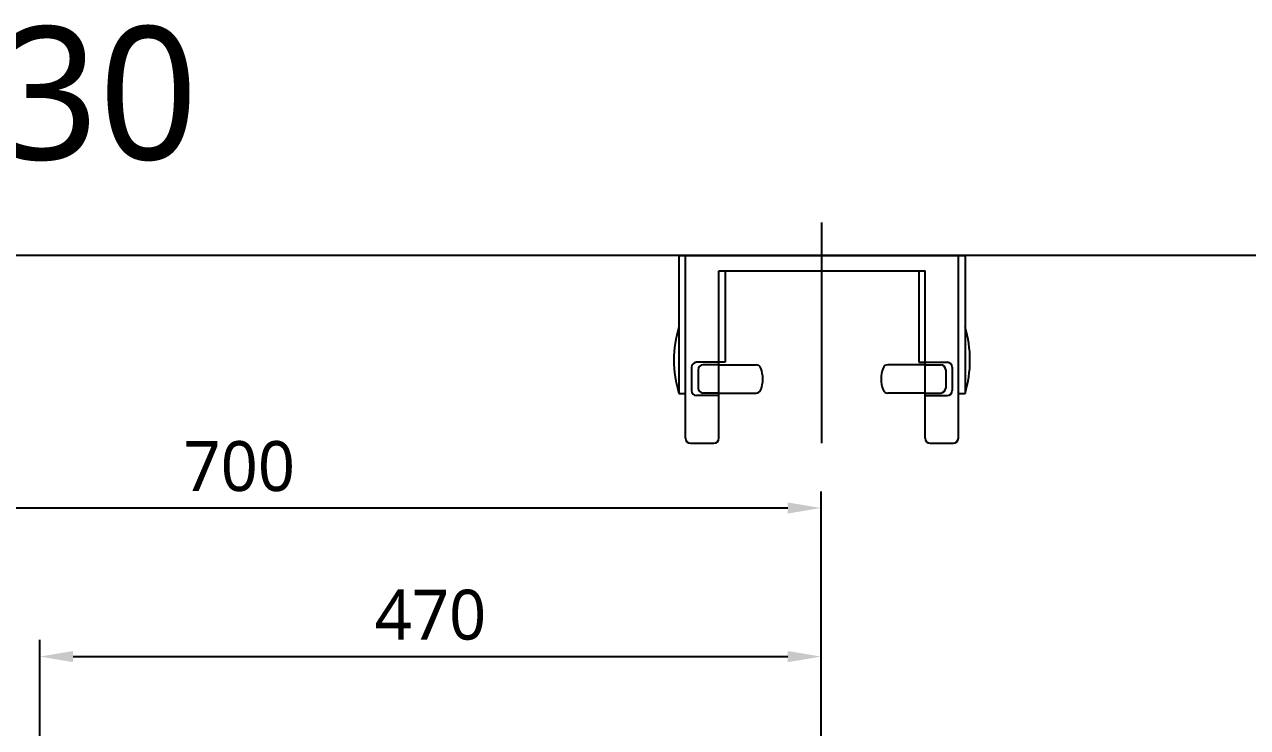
# Model space of a CAD drawing. Extents: x 3169 to 5839, y -9 to 2238.
# Drawn here: x 3647 to 4382, y 1815 to 2238 of the extents above; entities that cross this region are included whole.
import ezdxf

# ---------------------------------------------------------------- set-up
doc = ezdxf.new("R2010")
doc.units = 0
doc.header["$LTSCALE"] = 20
doc.header["$MEASUREMENT"] = 0
doc.layers.get('0').update_dxf_attribs({"linetype": 'CONTINUOUS'})
doc.layers.get('DEFPOINTS').update_dxf_attribs({"linetype": 'CONTINUOUS'})
for name, color, linetype in [('1', 1, 'CONTINUOUS'), ('4', 4, 'CONTINUOUS'), ('6', 6, 'CONTINUOUS')]:
    doc.layers.add(name, color=color, linetype=linetype)
doc.styles.add('GHS', font='romans', dxfattribs={"bigfont": 'ghs'})
doc.styles.get("Standard").update_dxf_attribs({"font": 'NanumGothic.ttf'})
doc.dimstyles.get("Standard").update_dxf_attribs({"dimtxt": 2.7, "dimasz": 2, "dimexe": 2, "dimexo": 1, "dimgap": 1.5, "dimtad": 1, "dimlfac": 10, "dimzin": 0, "dimdsep": 46, "dimtxsty": 'Standard', "dimcen": 0, "dimclrt": 2, "dimadec": 0, "dimazin": 0, "dimtfac": 1, "dimtofl": 0, "dimtmove": 0, "dimatfit": 3, "dimfxl": 0, "dimtolj": 1, "dimtzin": 0, "dimarcsym": 0})

# ---------------------------------------------------------------- blocks, each defined once
blk = doc.blocks.new('*D30')
at = {"color": 3, "lineweight": -2}
for p, q in [((3655.78, 1530.7), (3655.78, 1867.71)), ((4125.37, 1609.02), (4125.37, 1867.71)), ((3675.78, 1857.71), (4105.37, 1857.71))]:
    blk.add_line(p, q, dxfattribs=at)
at = {"color": 3}
for points in [[(3675.78, 1861.04), (3675.78, 1854.37), (3655.78, 1857.71)], [(4105.37, 1861.04), (4105.37, 1854.37), (4125.37, 1857.71)]]:
    blk.add_solid(points, dxfattribs=at)
at = {"layer": 'DEFPOINTS', "color": 0}
for p in [(4125.37, 1857.71), (4125.37, 1604.02), (3655.78, 1525.7)]:
    blk.add_point(p, dxfattribs=at)
at = {"color": 2, "insert": (3890.57, 1882.71), "char_height": 30, "attachment_point": 5}
blk.add_mtext('\\A1;470', dxfattribs=at)
blk = doc.blocks.new('*D24')
at = {"color": 3, "lineweight": -2}
for p, q in [((3425.89, 1609.02), (3425.89, 1957.07)), ((4125.37, 1609.02), (4125.37, 1957.07)), ((4105.37, 1947.07), (3445.89, 1947.07))]:
    blk.add_line(p, q, dxfattribs=at)
at = {"color": 3}
for points in [[(3445.89, 1950.4), (3445.89, 1943.73), (3425.89, 1947.07)], [(4105.37, 1950.4), (4105.37, 1943.73), (4125.37, 1947.07)]]:
    blk.add_solid(points, dxfattribs=at)
at = {"layer": 'DEFPOINTS', "color": 0}
for p in [(3425.89, 1947.07), (3425.89, 1604.02), (4125.37, 1604.02)]:
    blk.add_point(p, dxfattribs=at)
at = {"color": 2, "insert": (3775.63, 1972.07), "char_height": 30, "attachment_point": 5}
blk.add_mtext('\\A1;700', dxfattribs=at)

msp = doc.modelspace()

# ---------------------------------------------------------------- linework, layer by layer
at = {"layer": '1'}
msp.add_line((4125.8861, 1986.0231), (4125.8861, 2118.78176), dxfattribs=at)
at = {"layer": '4'}
for p, q in [((4039.8861, 2099.0231), (4211.8861, 2099.0231)), ((4039.8861, 2099.0231), (4039.8861, 2016.0231)), ((4043.8861, 1989.0231), (4043.8861, 2099.0231)), ((4207.8861, 1989.0231), (4207.8861, 2099.0231)), ((4211.8861, 2099.0231), (4211.8861, 2016.0231)), ((4063.8861, 1989.0231), (4063.8861, 2089.71741)), ((4063.8861, 2089.71741), (4187.8861, 2089.71741)), ((4067.65862, 2089.71741), (4067.65862, 2034.71741)), ((4184.11358, 2089.71741), (4184.11358, 2034.71741)), ((4187.8861, 1989.0231), (4187.8861, 2089.71741)), ((4047.5113, 2031.71741), (4047.5113, 2017.71741)), ((4063.8861, 2034.71741), (4050.5113, 2034.71741)), ((4051.5113, 2030.21741), (4051.5113, 2019.21741)), ((4063.8861, 2033.21741), (4054.5113, 2033.21741)), ((4067.65862, 2034.71741), (4063.8861, 2034.71741)), ((4063.8861, 2033.21741), (4086.34103, 2033.21741)), ((4187.8861, 2033.21741), (4165.43117, 2033.21741)), ((4184.11358, 2034.71741), (4187.8861, 2034.71741)), ((4187.8861, 2034.71741), (4201.2609, 2034.71741)), ((4187.8861, 2033.21741), (4197.2609, 2033.21741)), ((4200.2609, 2030.21741), (4200.2609, 2019.21741)), ((4204.2609, 2031.71741), (4204.2609, 2017.71741)), ((4039.8861, 2016.0231), (4043.8861, 2016.0231)), ((4063.8861, 2014.71741), (4050.5113, 2014.71741)), ((4063.8861, 2016.21741), (4054.5113, 2016.21741)), ((4063.8861, 2016.21741), (4086.34103, 2016.21741)), ((4187.8861, 2016.21741), (4165.43117, 2016.21741)), ((4187.8861, 2016.21741), (4197.2609, 2016.21741)), ((4187.8861, 2014.71741), (4201.2609, 2014.71741)), ((4207.8861, 2016.0231), (4211.8861, 2016.0231)), ((4046.8861, 1986.0231), (4060.8861, 1986.0231)), ((4190.8861, 1986.0231), (4204.8861, 1986.0231))]:
    msp.add_line(p, q, dxfattribs=at)
for centre, radius, start, end in [((4105.06265, 2036.0231), 68.17612, 162.94090658, 197.05909342), ((4146.70955, 2036.0231), 68.17612, 342.94090658, 17.05909342), ((4050.5113, 2031.71741), 3, 90, 180), ((4054.5113, 2030.21741), 3, 90, 180), ((4086.34103, 2030.21741), 3, 20.74302765, 90), ((4071.81869, 2024.71741), 18.52895, 339.25697235, 20.74302765), ((4179.9535, 2024.71741), 18.52895, 159.25697235, 200.74302765), ((4165.43117, 2030.21741), 3, 90, 159.25697235), ((4197.2609, 2030.21741), 3, 0, 90), ((4201.2609, 2031.71741), 3, 0, 90), ((4050.5113, 2017.71741), 3, 180, 270), ((4054.5113, 2019.21741), 3, 180, 270), ((4086.34103, 2019.21741), 3, 270, 339.25697235), ((4165.43117, 2019.21741), 3, 200.74302765, 270), ((4197.2609, 2019.21741), 3, 270, 0), ((4201.2609, 2017.71741), 3, 270, 0), ((4046.8861, 1989.0231), 3, 180, 270), ((4060.8861, 1989.0231), 3, 270, 0), ((4190.8861, 1989.0231), 3, 180, 270), ((4204.8861, 1989.0231), 3, 270, 0)]:
    msp.add_arc(centre, radius, start, end, dxfattribs=at)
at = {"layer": '6'}
msp.add_lwpolyline([(5836.65277, 2099.0231), (3405.8861, 2099.0231), (3405.8861, 194.0231), (5303.2846, 194.0231), (5303.2846, 1204.0231)], dxfattribs=at)

# ---------------------------------------------------------------- texts
at = {"insert": (3406.74442, 2236.68676), "char_height": 80, "width": 460, "attachment_point": 1, "style": 'GHS'}
msp.add_mtext('{\\fNanumGothic|b0|i0|c0|p50;CC-\\fNanumGothic|b0|i0|c129|p50;730}', dxfattribs=at)

# ---------------------------------------------------------------- dimensions: what is measured, and where the dimension line sits
dim = msp.add_linear_dim(base=(3425.8861, 1947.06619), p1=(4125.3661, 1604.02309), p2=(3425.8861, 1604.0231), dimstyle='Standard', override={"dimtxt": 30, "dimasz": 20, "dimexe": 10, "dimexo": 5, "dimgap": 10, "dimdec": 0, "dimlfac": 1, "dimrnd": 0.5, "dimzin": 8, "dimclrd": 3, "dimclre": 3, "dimtdec": 4})
dim.commit()
dim.dimension.update_dxf_attribs({"geometry": '*D24', "text_midpoint": (3775.6261, 1947.06619), "dimtype": 160})
dim = msp.add_linear_dim(base=(4125.3661, 1857.7082), p1=(3655.7821, 1525.7031), p2=(4125.3661, 1604.02309), text='470', dimstyle='Standard', override={"dimtxt": 30, "dimasz": 20, "dimexe": 10, "dimexo": 5, "dimgap": 10, "dimdec": 4, "dimlfac": 1, "dimrnd": 0.5, "dimzin": 8, "dimclrd": 3, "dimclre": 3, "dimtdec": 4})
dim.commit()
dim.dimension.update_dxf_attribs({"geometry": '*D30', "text_midpoint": (3890.5741, 1882.7082)})

doc.saveas('drawing.dxf')
